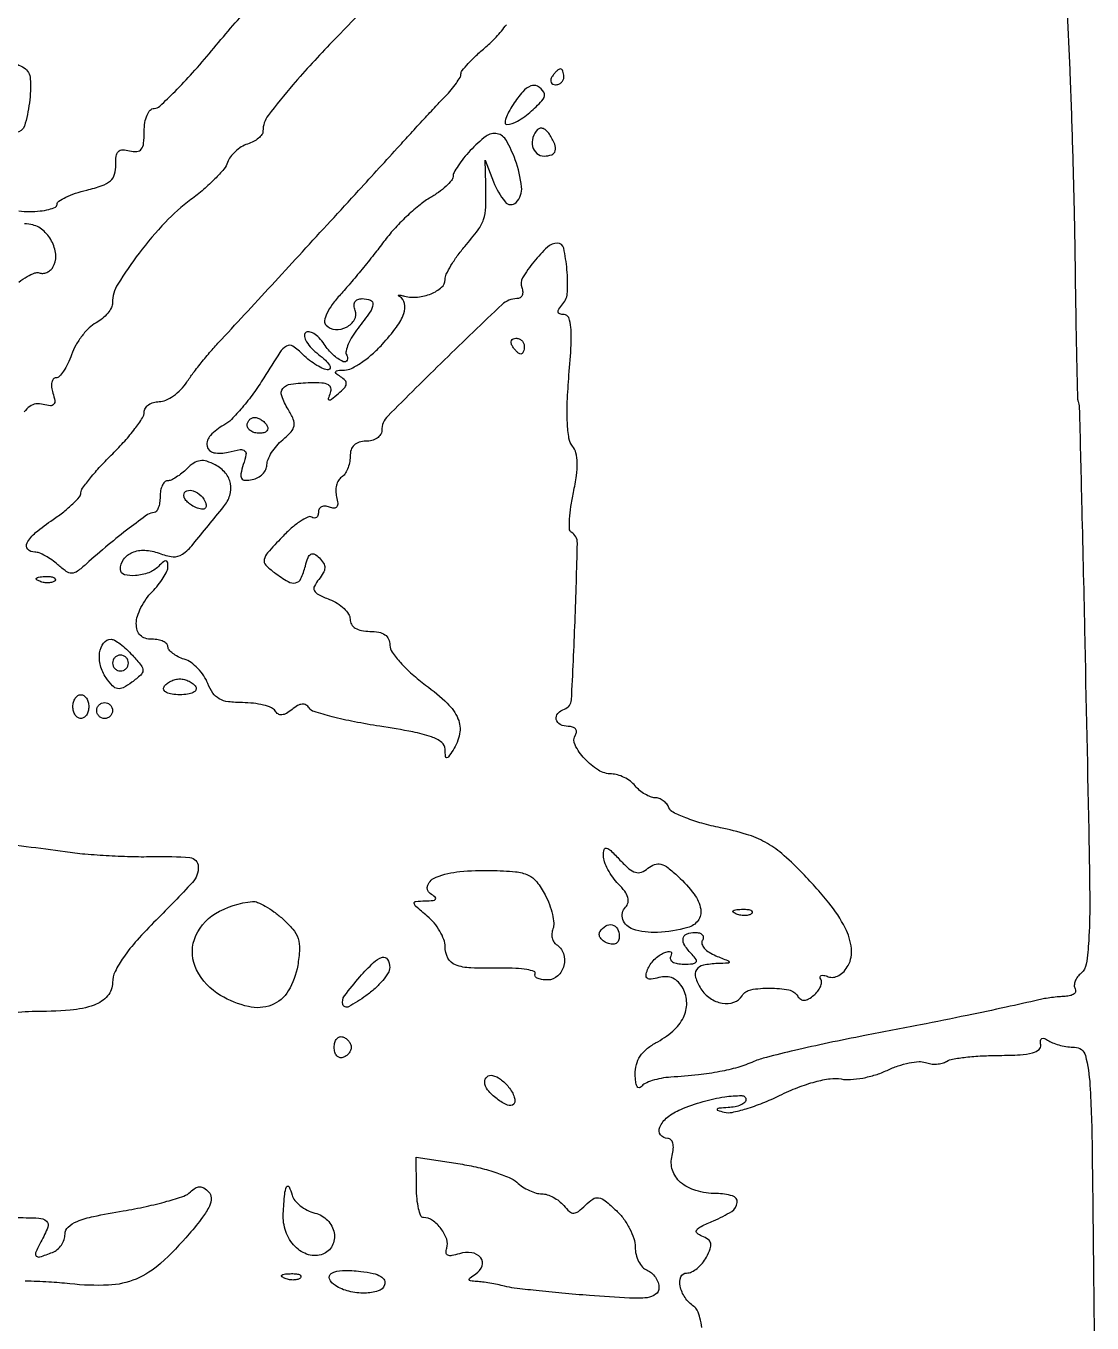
# Model space of a CAD drawing. Extents: x 0 to 4160, y 0 to 3120.
# Drawn here: x 3676.1 to 3810.7, y 2130.7 to 2294.4 of the extents above; entities that cross this region are included whole.
import ezdxf

# ---------------------------------------------------------------- set-up
doc = ezdxf.new("R2010")
doc.units = 0

msp = doc.modelspace()

# ---------------------------------------------------------------- linework, layer by layer
for points in [[(4159.499279, 606.274193, 0.000001), (4159.667734, 974.478125, 0.000057), (4159.806661, 1380.08378, 0.000034), (4159.883999, 1862.25), (4160, 3120), (3296.563358, 3120), (2433.126717, 3120)], [(757.647081, 3119.740147, 0.000002), (520.492565, 3119.487217, 0.4139)], [(1964.75, 0.149832, 0.000016), (2717.930904, 0.232101, 0.000028), (3351.473438, 0.357111)], [(3722.70703, 2300.527099, 0.004081), (3714.738294, 2292.414939, 0.014137), (3709.776067, 2286.980883, 0.016418), (3706.653419, 2283.111, 0.162947), (3706, 2281.159227, -0.156515), (3705.859673, 2280.721923, -0.062412), (3705.427526, 2280.254012, -0.053612), (3704.796791, 2279.828651, -0.044749), (3704.051152, 2279.516235, 0.061915), (3703.2635, 2279.154044, 0.04741), (3702.507947, 2278.580355, 0.048481), (3701.894599, 2277.894624, 0.077712), (3701.534367, 2277.198848, -0.093944), (3701.062431, 2276.355069, -0.020504), (3699.936521, 2275.117786, -0.020671), (3698.493666, 2273.773216, -0.018525), (3696.892418, 2272.5, 0.044827), (3693.670401, 2269.649365, 0.026747), (3690.357235, 2265.742896, 0.023561), (3687.672185, 2261.841728, 0.139825), (3687, 2259.485052, -0.11853), (3686.850331, 2258.862565, -0.054168), (3686.389285, 2258.159086, -0.049353), (3685.716258, 2257.488217, -0.04848), (3684.920971, 2256.957705, 0.070017), (3684.050589, 2256.321492, 0.036279), (3683.153386, 2255.313397, 0.035203), (3682.366038, 2254.123002, 0.044668), (3681.823146, 2252.922521, -0.027691), (3681.362091, 2251.803416, -0.037833), (3680.818812, 2250.858491, -0.041913), (3680.274974, 2250.18762, -0.204225), (3679.834787, 2250, 0.228987), (3679.515397, 2249.845633, 0.121646), (3679.328772, 2249.436845, 0.078881), (3679.310969, 2248.817412, 0.044687), (3679.473696, 2248.082876, -0.0345), (3679.706538, 2247.124589, -0.224482), (3679.576662, 2246.659396, -0.242969), (3679.145337, 2246.487021, -0.039839), (3678.231993, 2246.649583, 0.097495), (3677.331926, 2246.70492, 0.118262), (3676.545201, 2246.401225, 0.092961), (3675.848661, 2245.699342, 0.04219)], [(3675.158889, 2271.072542, 0.027026), (3676.5, 2271, 0.0243), (3677.841284, 2271.065225, 0.038691), (3678.971875, 2271.264569, 0.0456), (3679.777521, 2271.552282, 0.292068), (3680, 2271.900661, -0.253097), (3680.217914, 2272.30358, -0.032666), (3681.101562, 2272.802419, -0.031705), (3682.31331, 2273.293766, -0.021299), (3683.75, 2273.705719, 0.024049), (3685.674844, 2274.269111, 0.095572), (3686.736354, 2274.881685, 0.143115), (3687.264811, 2275.701562, 0.081863), (3687.412638, 2276.879159, -0.039526), (3687.456992, 2277.972987, -0.16522), (3687.737841, 2278.55884, -0.202831), (3688.275519, 2278.783676, -0.062985), (3689.162638, 2278.66772, 0.076331), (3690.082235, 2278.572283, 0.221946), (3690.633284, 2278.863217, 0.137739), (3690.925004, 2279.605495, 0.025182), (3691, 2281.09362, -0.039102), (3691.089136, 2282.231664, -0.061954), (3691.359145, 2283.170372, -0.083563), (3691.762297, 2283.79856, -0.207502), (3692.25, 2284.018871, 0.185643), (3692.983725, 2284.313806, 0.009164), (3694.892899, 2286.156343, 0.013789), (3697.105278, 2288.496892, 0.009434), (3699.491785, 2291.268871, -0.005125), (3701.916012, 2294.134232, -0.006253), (3704.244873, 2296.763142, -0.005308)], [(3807.575383, 2296, -0.003299), (3807.894701, 2288.875372, -0.001846), (3808.19389, 2280.20625, -0.001842), (3808.431648, 2271.442053, -0.002998), (3808.561472, 2264, 0.001091), (3808.648184, 2257.638776, 0.001739), (3808.753123, 2252.2, 0.000339), (3808.865506, 2247.408391, 0.088583), (3808.948645, 2247, -0.088327), (3809.089515, 2246.309823, -0.000157), (3809.384654, 2234.426081, -0.000833), (3809.754753, 2218.233169, -0.000197), (3810.316527, 2191.218196, -0.003963), (3810.411578, 2183.597053, -0.016266), (3810.282308, 2178.978678, -0.021715), (3809.972016, 2176.003994, -0.184738), (3809.325152, 2174.854889, 0.058167), (3808.867623, 2174.375307, 0.069945), (3808.565793, 2173.830612, 0.082661), (3808.458878, 2173.306946, 0.148585), (3808.570027, 2172.886693, -0.199608), (3808.625059, 2172.544678, -0.172686), (3808.425658, 2172.237991, -0.103297), (3807.963188, 2172.016623, -0.049616), (3807.309017, 2171.923489, 0.01301), (3806.5071, 2171.868643, 0.008641), (3805.590774, 2171.765965, 0.008701), (3804.704039, 2171.635329, 0.016754), (3804, 2171.49468, -0.004338), (3799.856202, 2170.559309, -0.002591), (3794.912392, 2169.515134, -0.002181), (3789.033861, 2168.332021, -0.001285), (3782, 2166.967042, 0.004544), (3777.413546, 2166.045944, 0.005558), (3773.14375, 2165.098316, 0.004687), (3769.574976, 2164.229184, 0.039041), (3768, 2163.696212, -0.029886), (3765.952027, 2162.961171, -0.02477), (3763.698921, 2162.420992, -0.020072), (3760.986584, 2162.023157, -0.009782), (3757.5, 2161.722798, 0.029221), (3756.297708, 2161.571972, 0.032602), (3755.165436, 2161.284781, 0.034538), (3754.247065, 2160.915164, 0.123376), (3753.765313, 2160.511695, -0.261548), (3753.489625, 2160.384902, -0.267202), (3753.241942, 2160.55536, -0.083486), (3753.070353, 2161.153799, -0.026685), (3753.015313, 2162.08102, -0.065105), (3753.168754, 2163.311169, -0.080195), (3753.633521, 2164.368432, -0.075677), (3754.433024, 2165.270343, -0.050807), (3755.577429, 2166.041439, 0.0559), (3757.752177, 2167.539122, 0.097336), (3759.093753, 2169.260711, 0.120759), (3759.517192, 2171.089312, 0.120223), (3759.048272, 2172.909803, 0.066232), (3758.474059, 2173.707919, 0.097837), (3757.773887, 2174.207571, 0.099645), (3756.946244, 2174.397971, 0.070934), (3755.998226, 2174.289285, -0.029294), (3755.019046, 2174.093642, -0.19051), (3754.539962, 2174.209803, -0.27973), (3754.378035, 2174.581453, -0.058012), (3754.562457, 2175.302163, -0.060428), (3754.897387, 2175.934478, -0.041888), (3755.413854, 2176.55827, -0.042158), (3756.021264, 2177.081682, -0.065237), (3756.629257, 2177.411227, -0.040444), (3757.168122, 2177.569431, -0.166477), (3757.500741, 2177.527566, -0.319776), (3757.610913, 2177.324287, -0.108229), (3757.492921, 2176.988546, 0.231059), (3757.45566, 2176.615017, 0.170572), (3757.72502, 2176.290385, 0.092691), (3758.317672, 2176.070392, 0.042672), (3759.140983, 2176, 0.019483), (3760.266248, 2176.043863, 0.194863), (3760.679371, 2176.25, 0.34369), (3760.700588, 2176.597472, 0.046107), (3760.2, 2177.2, -0.049135), (3759.270575, 2178.332543, -0.181077), (3759.062341, 2179.218906, -0.270548), (3759.504787, 2179.79376, -0.096897), (3760.559017, 2180, -0.066798), (3761.110176, 2179.926037, -0.139897), (3761.47699, 2179.703765, -0.19097), (3761.604953, 2179.374458, -0.137559), (3761.494772, 2178.991541, 0.218093), (3761.437812, 2178.534961, 0.103478), (3761.734403, 2178.006672, 0.072727), (3762.345094, 2177.484089, 0.045328), (3763.185755, 2177.054928, -0.00288), (3764.697293, 2176.438578, -0.241818), (3764.853974, 2176.253811, -0.467495), (3764.751111, 2176.117319, -0.004989), (3763.416667, 2176.063386, 0.043482), (3761.613015, 2175.850794, 0.196958), (3760.752573, 2175.270718, 0.231357), (3760.625251, 2174.326054, 0.059446), (3761.299402, 2172.892189, 0.104613), (3762.457717, 2171.689763, 0.106832), (3763.995278, 2171.070719, 0.124252), (3765.473522, 2171.185268, 0.174914), (3766.5, 2172, -0.212581), (3767.624486, 2172.766493, -0.046603), (3770.012374, 2172.972917, -0.046638), (3772.400377, 2172.733041, -0.208938), (3773.530011, 2171.951442, 0.108945), (3773.906705, 2171.563437, 0.160975), (3774.360993, 2171.440667, 0.116388), (3774.911552, 2171.603166, 0.043524), (3775.578017, 2172.064749, 0.053359), (3776.07337, 2172.57411, 0.066541), (3776.407843, 2173.142417, 0.080149), (3776.538966, 2173.680303, 0.159515), (3776.437052, 2174.101852, -0.146228), (3776.361352, 2174.382822, -0.315935), (3776.488375, 2174.553697, -0.13523), (3776.838092, 2174.571442, -0.037086), (3777.37137, 2174.410986, 0.123989), (3778.036429, 2174.331004, 0.096151), (3778.731385, 2174.560335, 0.081897), (3779.381024, 2175.079133, 0.060596), (3779.910514, 2175.832794, 0.154839), (3780.311791, 2177.987069, 0.086284), (3779.527751, 2180.565244, 0.055263), (3777.470915, 2183.719936, 0.020386), (3773.928383, 2187.686779, 0.023722), (3771.512229, 2189.954144, 0.052111), (3769.425982, 2191.387789, 0.051287), (3767.067383, 2192.372403, 0.022328), (3763.772703, 2193.20782, -0.01745), (3761.435991, 2193.776135, -0.024019), (3759.386007, 2194.458902, -0.02208), (3757.791474, 2195.158936, -0.188835), (3757.275539, 2195.72434, 0.079201), (3756.993418, 2196.211996, 0.065365), (3756.556589, 2196.625275, 0.066659), (3756.037763, 2196.904708, 0.090475), (3755.515456, 2197, -0.091984), (3754.939227, 2197.106912, -0.042726), (3754.252432, 2197.440625, -0.040397), (3753.570227, 2197.926066, -0.044747), (3753, 2198.5, 0.058838), (3752.396644, 2199.074072, 0.04377), (3751.614793, 2199.559375, 0.044593), (3750.783152, 2199.89048, 0.07257), (3750.032543, 2200, -0.141256), (3748.357955, 2200.482723, -0.065721), (3746.602441, 2201.939197, -0.07019), (3745.405673, 2203.663133, -0.260742), (3745.461056, 2204.936987, 0.127908), (3745.585651, 2205.340998, 0.189306), (3745.467085, 2205.68774, 0.146681), (3745.107048, 2205.921495, 0.071261), (3744.559017, 2206, -0.117487), (3743.540723, 2206.242621, -0.226567), (3743.039933, 2206.891382, -0.242937), (3743.245657, 2207.649831, -0.127569), (3744.086964, 2208.195655, 0.308374), (3744.955606, 2209.336396, 0.003624), (3745.405008, 2219.247625, 0.00387), (3745.704647, 2229.12579, 0.26597), (3744.937834, 2230.538421, -0.252887), (3744.710551, 2230.933696, -0.020128), (3744.727789, 2232.182238, -0.023419), (3744.886429, 2233.749356, -0.015605), (3745.207692, 2235.525689, 0.017529), (3745.586334, 2237.666262, 0.040054), (3745.684509, 2239.301696, 0.055131), (3745.523525, 2240.530578, 0.113563), (3745.089717, 2241.391897, -0.135169), (3744.645369, 2242.376281, -0.026491), (3744.445045, 2244.326901, -0.022634), (3744.434206, 2246.965126, -0.010795), (3744.646992, 2250.352154, 0.007269), (3744.913986, 2254.171457, 0.034138), (3744.885406, 2256.370889, 0.071183), (3744.606304, 2257.599555, 0.310789), (3744.024291, 2258, -0.063243), (3743.470861, 2258.070283, -0.312922), (3743.276684, 2258.295455, -0.177149), (3743.373339, 2258.68109, -0.024126), (3743.881187, 2259.35684, 0.163377), (3744.453115, 2260.836526, 0.033812), (3744.388987, 2263.666131, 0.03105), (3743.974214, 2266.367741, 0.352718), (3743.189451, 2267, 0.189494), (3741.924998, 2266.502939, 0.036076), (3740.208302, 2264.658645, 0.035106), (3738.783089, 2262.607611, 0.229797), (3738.679223, 2261.393547, -0.073295), (3738.7984, 2260.860797, -0.121643), (3738.721675, 2260.409354, -0.152527), (3738.463921, 2260.11139, -0.139624), (3738.072807, 2260, 0.19142), (3736.194234, 2259.253453, 0.004124), (3728.920208, 2252.273424, 0.004035), (3721.749836, 2245.16453, 0.197934), (3721, 2243.344586, -0.147027), (3720.84589, 2242.831828, -0.099069), (3720.4125, 2242.394972, -0.082827), (3719.764582, 2242.100478, -0.065426), (3719, 2242, 0.072026), (3718.136347, 2241.87494, 0.121293), (3717.507601, 2241.507377, 0.12387), (3717.129729, 2240.896395, 0.077002), (3717, 2240.059017, -0.05073), (3716.919406, 2239.266722, -0.047919), (3716.680659, 2238.490834, -0.051509), (3716.329574, 2237.843888, -0.104652), (3715.912882, 2237.446158, 0.123793), (3715.532368, 2237.05444, 0.070758), (3715.284323, 2236.439276, 0.063619), (3715.19956, 2235.705011, 0.060986), (3715.299697, 2234.961959, -0.039652), (3715.441859, 2234.164964, -0.181123), (3715.322455, 2233.718104, -0.258493), (3714.978014, 2233.553663, -0.076628), (3714.386815, 2233.681807, 0.075583), (3713.856756, 2233.797852, 0.123965), (3713.407377, 2233.715138, 0.152249), (3713.110499, 2233.44899, 0.135252), (3713, 2233.047972, -0.077138), (3712.936862, 2232.641153, -0.154679), (3712.751201, 2232.378246, -0.186042), (3712.475293, 2232.298571, -0.117239), (3712.153025, 2232.405425, 0.257445), (3711.653101, 2232.430256, 0.034137), (3710.702085, 2231.882494, 0.032604), (3709.576792, 2231.016337, 0.021765), (3708.403025, 2229.890161, 0.009043), (3706.583767, 2227.915577, 0.129258), (3706.154698, 2227.069439, 0.250752), (3706.354354, 2226.372911, 0.041717), (3707.44113, 2225.425719, 0.02509), (3709.169958, 2224.284816, 0.186292), (3710.124702, 2224.126043, 0.240169), (3710.795018, 2224.66256, 0.042182), (3711.350615, 2226.232753, -0.026802), (3711.696014, 2227.313364, -0.170795), (3712.061868, 2227.746587, -0.270663), (3712.510598, 2227.747719, -0.064906), (3713.124865, 2227.275135, -0.060958), (3713.641649, 2226.614236, -0.143426), (3713.799289, 2226.014315, -0.125387), (3713.615985, 2225.370618, -0.041481), (3713.048928, 2224.558955, 0.055553), (3712.49121, 2223.710906, 0.244873), (3712.496745, 2223.131555, 0.158766), (3713.011223, 2222.636615, 0.021959), (3714.39131, 2222.041324, -0.047563), (3715.389244, 2221.548917, -0.053551), (3716.233697, 2220.892954, -0.06097), (3716.81141, 2220.180852, -0.140868), (3717, 2219.524751, 0.136043), (3717.17607, 2218.889616, 0.121157), (3717.659903, 2218.402475, 0.090251), (3718.447795, 2218.099007, 0.046944), (3719.5, 2218, -0.046451), (3720.61648, 2217.896052, -0.104832), (3721.396844, 2217.5711, -0.134479), (3721.860698, 2217.020359, -0.102945), (3722.039, 2216.25, 0.148781), (3722.328407, 2215.369845, 0.029159), (3723.376963, 2214.050066, 0.028612), (3724.828267, 2212.603062, 0.023119), (3726.539, 2211.218308, -0.032121), (3729.280105, 2208.916682, -0.102739), (3730.627623, 2206.961112, -0.148037), (3730.827118, 2205.061781, -0.096408), (3730, 2203, -0.009242), (3729.423962, 2202.143787, -0.279212), (3729.196369, 2202.043365, -0.360272), (3729.046735, 2202.203926, -0.012297), (3729.015313, 2203.127751, 0.233591), (3728.578517, 2203.991144, 0.07675), (3727.286378, 2204.680826, 0.037953), (3724.924442, 2205.312225, 0.008184), (3720.75, 2206.024407, -0.010313), (3717.540324, 2206.586071, -0.014806), (3714.725513, 2207.22579, -0.010546), (3712.443397, 2207.867652, -0.176869), (3711.826215, 2208.332354, 0.119836), (3711.433925, 2208.702947, 0.153315), (3710.95085, 2208.808017, 0.108325), (3710.364152, 2208.62273, 0.04278), (3709.665243, 2208.13714, -0.041672), (3708.96419, 2207.647756, -0.11029), (3708.384433, 2207.464316, -0.158582), (3707.91185, 2207.573869, -0.119282), (3707.530011, 2207.951442, 0.156378), (3707.055756, 2208.356593, 0.036807), (3706.05427, 2208.691986, 0.034411), (3704.790529, 2208.922968, 0.028004), (3703.416232, 2209, -0.031534), (3701.627216, 2209.11294, -0.094617), (3700.467962, 2209.490382, -0.11581), (3699.663709, 2210.21598, -0.060788), (3699.032533, 2211.414431, 0.057208), (3698.529394, 2212.386533, 0.044592), (3697.779893, 2213.311429, 0.04585), (3696.912203, 2214.055741, 0.077667), (3696.057284, 2214.481819, -0.038605), (3695.26992, 2214.80042, -0.048776), (3694.604327, 2215.216924, -0.056986), (3694.144408, 2215.663316, -0.173323), (3694, 2216.067388, 0.202082), (3693.849826, 2216.423781, 0.08442), (3693.4125, 2216.726045, 0.064527), (3692.765579, 2216.931459, 0.044675), (3692, 2217, -0.072254), (3691.126841, 2217.126841, -0.124864), (3690.5, 2217.5, -0.124864), (3690.126841, 2218.126841, -0.072254), (3690, 2219, -0.077955), (3690.142753, 2219.910044, -0.038133), (3690.5875, 2221, -0.036641), (3691.234602, 2222.087166, -0.043841), (3692, 2223, 0.027265), (3692.765463, 2223.853828, 0.02945), (3693.4125, 2224.765, 0.030765), (3693.868397, 2225.605318, 0.109327), (3694, 2226.2, 0.051663), (3693.943785, 2226.742599, 0.354955), (3693.75, 2226.9, 0.180052), (3693.421376, 2226.777696, 0.018208), (3692.8, 2226.2, -0.10742), (3691.565721, 2225.406462, -0.068662), (3689.895197, 2225.032461, -0.086104), (3688.494103, 2225.156986, -0.339836), (3688, 2225.8, -0.153071), (3688.403353, 2227.086667, -0.141742), (3689.479774, 2227.960017, -0.113636), (3691.070026, 2228.239077, -0.07784), (3692.870309, 2227.859209, 0.062218), (3694.637411, 2227.428556, 0.186353), (3695.820037, 2227.735207, 0.064265), (3697.168071, 2228.992397, 0.003168), (3701.024839, 2233.707794, 0.091643), (3701.817459, 2235.17098, 0.127892), (3701.905237, 2236.650042, 0.128667), (3701.261981, 2237.978108, 0.093375), (3699.976391, 2239.012635, 0.045468), (3698.904196, 2239.466612, 0.11021), (3698.052626, 2239.543559, 0.113957), (3697.26695, 2239.251092, 0.05057), (3696.404962, 2238.547819, -0.027262), (3695.744185, 2237.95542, -0.029448), (3695.039047, 2237.454672, -0.030762), (3694.388753, 2237.101846, -0.109335), (3693.928571, 2237, 0.20277), (3693.573705, 2236.849917, 0.084172), (3693.272768, 2236.4125, 0.064311), (3693.068233, 2235.765589, 0.044475), (3693, 2235, -0.035681), (3692.945262, 2234.23392, -0.054029), (3692.779687, 2233.587141, -0.070599), (3692.537526, 2233.143375, -0.236431), (3692.25, 2232.998779, 0.155543), (3691.434879, 2232.737456, 0.007486), (3689.105761, 2231.025576, 0.011992), (3686.446255, 2228.906509, 0.009462), (3683.668641, 2226.491468, -0.025977), (3682.554024, 2225.585188, -0.153791), (3681.850531, 2225.347727, -0.161098), (3681.155616, 2225.562008, -0.02926), (3680.0899, 2226.418641, 0.029956), (3679.334844, 2227.023837, 0.029819), (3678.511755, 2227.535476, 0.03123), (3677.740633, 2227.892959, 0.093183), (3677.171259, 2228, -0.207858), (3676.293658, 2228.381307, -0.32699), (3676.200301, 2229.162285, -0.091829), (3677.287356, 2230.462794, -0.023391), (3679.493167, 2232.121098, 0.017872), (3680.832692, 2233.105193, 0.024017), (3681.967166, 2234.094948, 0.022412), (3682.807886, 2234.978469, 0.174774), (3683.009994, 2235.5, -0.153474), (3683.206972, 2236.078417, -0.012522), (3684.196761, 2237.359441, -0.015898), (3685.489382, 2238.849157, -0.011547), (3687.016827, 2240.425755, 0.015599), (3688.542167, 2242.025919, 0.020308), (3689.829943, 2243.587317, 0.018379), (3690.783866, 2244.945534, 0.144885), (3691, 2245.675755, -0.141006), (3691.145301, 2246.180741, -0.099843), (3691.553716, 2246.611003, -0.084901), (3692.164509, 2246.90081, -0.068513), (3692.88499, 2247, 0.104469), (3693.723926, 2247.177219, 0.049394), (3694.691085, 2247.724668, 0.045956), (3695.628391, 2248.523212, 0.048358), (3696.386391, 2249.466955, -0.01732), (3697.199543, 2250.618886, -0.007925), (3698.335382, 2252.066898, -0.007838), (3699.580786, 2253.555467, -0.010716), (3700.751401, 2254.85359, 0.002543), (3704.083629, 2258.429498, 0.00035), (3710.979936, 2265.916515, 0.000433), (3718.075866, 2273.644494, 0.001061), (3723.277519, 2279.343564, -0.001414), (3724.868426, 2281.084134, -0.001275), (3726.524808, 2282.876878, -0.001277), (3728.017626, 2284.476133, -0.004054), (3729.027519, 2285.535169, 0.017637), (3729.782754, 2286.371501, 0.02199), (3730.420584, 2287.201453, 0.020937), (3730.886429, 2287.929191, 0.132654), (3731, 2288.349729, -0.171759), (3731.154255, 2288.785527, -0.015495), (3731.921192, 2289.675306, -0.018708), (3732.934768, 2290.700324, -0.013524), (3734.135974, 2291.767869, 0.032382), (3735.435337, 2293.013397, 0.022249), (3736.746448, 2294.578509, 0.022494)], [(3675.159279, 2262.099027, -0.033512), (3676.232306, 2262.796992, -0.035524), (3677.171151, 2263.237473, -0.174081), (3677.747855, 2263.250715, 0.10029), (3678.205658, 2263.194659, 0.077685), (3678.695495, 2263.310971, 0.075057), (3679.141776, 2263.577288, 0.082528), (3679.472907, 2263.956162, 0.153154), (3679.83833, 2265.389495, 0.097777), (3679.410688, 2267.069518, 0.093567), (3678.349352, 2268.522795, 0.125059), (3676.92533, 2269.309276, 0.073465), (3675.894677, 2269.42218, 0.180508)], [(3671.206264, 2191.402031, -0.01035), (3681, 2190.199885, 0.013935), (3683.521335, 2189.908731, 0.008004), (3686.573438, 2189.691388, 0.007992), (3689.649641, 2189.571046, 0.013198), (3692.25, 2189.57957, -0.029733), (3696.760194, 2189.445229, -0.379394), (3697.831184, 2188.310102, -0.196032), (3697.086887, 2186.308801, -0.011546), (3692.5, 2181.543305, 0.014824), (3690.090061, 2179.006449, 0.030116), (3688.382523, 2176.850659, 0.038352), (3687.321179, 2175.051659, 0.114583), (3687, 2173.668542, -0.181025), (3686.370456, 2171.986689, -0.127651), (3684.688661, 2170.834808, -0.067587), (3681.663555, 2170.184871, -0.019168), (3676.842881, 2170, 0.029222), (3675.101733, 2169.898155, 0.018562)], [(3761.421018, 2130.126613, 0.035787), (3761.184823, 2131.328996, 0.038587), (3760.840892, 2132.293149, 0.141501), (3760.427058, 2132.783556, -0.096379), (3759.302787, 2133.897778, -0.095398), (3758.673255, 2135.356154, -0.15185), (3758.770659, 2136.511427, -0.30531), (3759.496201, 2137, 0.114623), (3760.123573, 2137.145737, 0.054946), (3760.825315, 2137.591858, 0.05033), (3761.489133, 2138.244144, 0.05059), (3762.00794, 2139.014837, 0.032847), (3762.488127, 2140.073782, 0.143883), (3762.538558, 2140.751729, 0.187271), (3762.213231, 2141.246331, 0.063166), (3761.439504, 2141.661588, -0.089095), (3760.813492, 2142.04036, -0.391848), (3760.773349, 2142.432439, -0.119778), (3761.337532, 2142.895699, -0.01276), (3762.89638, 2143.598478, 0.039655), (3765.191446, 2144.785434, 0.231929), (3765.890962, 2145.905073, 0.36742), (3765.31476, 2146.744453, 0.063443), (3763.25, 2147.031803, -0.066534), (3760.680794, 2147.405492, -0.108403), (3758.748183, 2148.444455, -0.137872), (3757.717494, 2149.992013, -0.143296), (3757.664542, 2151.825209, 0.04187), (3757.815955, 2152.696369, 0.083996), (3757.76087, 2153.390421, 0.131919), (3757.514385, 2153.831985, 0.202541), (3757.116631, 2154, -0.235664), (3756.205006, 2154.454941, -0.272794), (3756.09755, 2155.406886, -0.120553), (3757.078884, 2156.670872, -0.069255), (3758.75, 2157.655374, -0.028014), (3761.574057, 2158.648264, -0.034244), (3764.309264, 2159.241583, -0.0357), (3766.459517, 2159.400512, -0.414919), (3767, 2158.861328, -0.225824), (3766.838823, 2158.522663, -0.068261), (3766.339063, 2158.21894, -0.053366), (3765.611615, 2157.991402, -0.036268), (3764.75, 2157.883999, 0.00571), (3763.60728, 2157.811992, 0.197416), (3763.370948, 2157.693671, 0.541683), (3763.411457, 2157.55068, 0.011566), (3764.25033, 2157.310611, 0.116086), (3765.243725, 2157.286307, 0.021483), (3767.02859, 2157.741368, 0.022014), (3769.112127, 2158.470471, 0.018506), (3771.25033, 2159.419303, -0.020773), (3773.560123, 2160.431774, -0.027329), (3775.746155, 2161.148761, -0.030503), (3777.638566, 2161.534933, -0.083224), (3779, 2161.499863, 0.064449), (3780.19418, 2161.424409, 0.029783), (3781.740873, 2161.619022, 0.028893), (3783.365415, 2162.020857, 0.035565), (3784.819992, 2162.587303, -0.029126), (3786.202612, 2163.146316, -0.031089), (3787.611309, 2163.526838, -0.032721), (3788.852957, 2163.697068, -0.109747), (3789.660234, 2163.576886, 0.059002), (3790.327622, 2163.407511, 0.046239), (3791.074589, 2163.378916, 0.047563), (3791.785045, 2163.485714, 0.079338), (3792.340242, 2163.722154, -0.099077), (3793.091951, 2164.008054, -0.013327), (3794.774946, 2164.243984, -0.014955), (3796.809124, 2164.412631, -0.012085), (3799, 2164.475398, 0.012142), (3801.626856, 2164.550955, 0.049942), (3803.198173, 2164.793002, 0.111935), (3804.013091, 2165.212693, 0.275911), (3804.225223, 2165.82433, -0.063243), (3804.184291, 2166.346271, -0.27114), (3804.347981, 2166.597426, -0.218133), (3804.684818, 2166.608921, -0.044677), (3805.225223, 2166.32433, 0.054761), (3805.856472, 2166.007952, 0.027155), (3806.713034, 2165.742147, 0.026575), (3807.640848, 2165.560378, 0.035095), (3808.5, 2165.5, -0.342183), (3809.85642, 2164.448607, -0.04874), (3810.43592, 2160.730583, -0.011468), (3810.716627, 2152.544939, -0.000407), (3811.048821, 2121, 0.004395)], [(3674.5, 2144, -0.009687), (3677.698661, 2143.938026, -0.173104), (3678.638977, 2143.560756, -0.314824), (3678.823584, 2142.794545, -0.029465), (3677.964816, 2140.934259, 0.015414), (3677.283223, 2139.560521, 0.325979), (3677.36895, 2139.138679, 0.270906), (3677.827977, 2139.040381, 0.012064), (3679.418213, 2139.606989, 0.084865), (3680.0229, 2139.965958, 0.066173), (3680.53535, 2140.534465, 0.066133), (3680.881756, 2141.217497, 0.084522), (3681, 2141.911987, -0.209317), (3681.392269, 2142.807957, -0.091613), (3682.511919, 2143.514187, -0.044012), (3684.603952, 2144.143141, -0.009401), (3688.338, 2144.842998, 0.011822), (3691.233019, 2145.400118, 0.015223), (3693.8618, 2146.055143, 0.013024), (3696.003174, 2146.719168, 0.115171), (3696.838, 2147.238, -0.054267), (3697.453065, 2147.732305, -0.140016), (3697.993878, 2147.893878, -0.142928), (3698.531186, 2147.74411, -0.05747), (3699.134225, 2147.265775, -0.199294), (3699.455609, 2146.488269, -0.107806), (3699.229737, 2145.460118, -0.055029), (3698.374154, 2144.035966, -0.014255), (3696.690143, 2141.951105, -0.031337), (3693.066203, 2138.218282, -0.085398), (3689.971288, 2136.246907, -0.089454), (3686.482488, 2135.472794, -0.036664), (3681.616694, 2135.635277, 0.011581), (3678.945808, 2135.858854, 0.00849), (3675.974904, 2135.987792, 0.008587)]]:
    msp.add_lwpolyline(points, format="xyb")
for points in [[(3675.822711, 2289.130732, -0.244288), (3676.615357, 2287.767099, -0.042864), (3676.497927, 2284.704914, -0.043409), (3675.873627, 2281.786913, -0.329521), (3674.809254, 2281, -0.299205), (3674.473435, 2281.220717, -0.079021), (3674.306359, 2281.874576, -0.051441), (3674.316587, 2282.864198, -0.025775), (3674.521864, 2284.099545, 0.012427), (3674.879831, 2285.947393, 0.17553), (3674.760335, 2286.600287, 0.31135), (3674.293688, 2286.819167, 0.035575), (3673.101319, 2286.532157, -0.03748), (3672.145423, 2286.305912, -0.123992), (3671.506009, 2286.363126, -0.195121), (3671.136534, 2286.688074, -0.116531), (3671, 2287.265946, -0.120104), (3671.389251, 2288.863042, -0.182928), (3672.440295, 2289.805185, -0.153899), (3674.008857, 2289.905016, -0.080983)], [(3742.5, 2288, 0.082592), (3742.343488, 2287.6179, 0.161196), (3742.3746, 2287.29375, 0.182303), (3742.586039, 2287.078288, 0.108972), (3742.940983, 2287, 0.093332), (3743.345238, 2287.076123, 0.09642), (3743.688914, 2287.29375, 0.099167), (3743.918938, 2287.618444, 0.105053), (3744, 2288, 0.042167), (3743.967655, 2288.382849, 0.061769), (3743.870461, 2288.70625, 0.081139), (3743.727648, 2288.92554, 0.210953), (3743.559017, 2289, 0.151918), (3743.34829, 2288.934461, 0.038439), (3743.066025, 2288.70625, 0.035638), (3742.768994, 2288.382774, 0.029505)], [(3737.591957, 2284.5, 0.021212), (3737.019762, 2283.540264, 0.043013), (3736.670236, 2282.734375, 0.072798), (3736.572063, 2282.188419, 0.423788), (3736.754441, 2282, 0.138284), (3738.132203, 2282.388472, 0.040898), (3739.918383, 2283.694634, 0.038558), (3741.391117, 2285.181658, 0.325039), (3741.457713, 2286.068422, 0.130366), (3740.682731, 2286.80199, 0.224699), (3739.813616, 2286.851257, 0.120863), (3738.805107, 2286.122116, 0.031062)], [(3732.174314, 2278.685549, 0.019209), (3731.341888, 2277.728321, 0.023151), (3730.638705, 2276.766047, 0.022676), (3730.129858, 2275.916067, 0.124154), (3730, 2275.401156, -0.179292), (3729.82136, 2274.918989, -0.029964), (3729.122904, 2274.198022, -0.029572), (3728.157496, 2273.413785, -0.022386), (3727.01414, 2272.667424, 0.038369), (3725.67285, 2271.729442, 0.018272), (3724.09341, 2270.334338, 0.017992), (3722.540764, 2268.748333, 0.024356), (3721.26414, 2267.201817, -0.00693), (3720.008114, 2265.56746, -0.004499), (3718.513268, 2263.711732, -0.004523), (3717.020836, 2261.925941, -0.008565), (3715.781028, 2260.518972, 0.026244), (3714.74184, 2259.252091, 0.049232), (3714.065856, 2258.114396, 0.068333), (3713.782361, 2257.202086, 0.242129), (3713.96381, 2256.63619, 0.184684), (3715.139095, 2256.111136, 0.132385), (3716.560906, 2256.411728, 0.146224), (3717.547129, 2257.352802, 0.224889), (3717.635139, 2258.508429, -0.07639), (3717.502702, 2259.118037, -0.151775), (3717.618967, 2259.593526, -0.164987), (3717.973755, 2259.894005, -0.094197), (3718.531385, 2260, -0.091153), (3719.578677, 2259.807473, -0.349764), (3719.893325, 2259.275663, -0.119676), (3719.501035, 2258.284555, -0.012853), (3718.013625, 2256.290192, 0.028366), (3717.292971, 2255.258652, 0.038275), (3716.770957, 2254.247499, 0.042505), (3716.490378, 2253.38671, 0.198474), (3716.572642, 2252.882463, -0.248972), (3716.616445, 2252.215201, -0.42188), (3716.137202, 2252.040331, -0.077284), (3714.856087, 2252.922133, -0.05551), (3713.731284, 2254.25, 0.041114), (3713.090351, 2255.052269, 0.067281), (3712.414934, 2255.59866, 0.097063), (3711.812976, 2255.819966, 0.236402), (3711.374253, 2255.681607, 0.25934), (3711.236649, 2255.226345, 0.082065), (3711.507901, 2254.542739, 0.058119), (3712.124111, 2253.744837, 0.0355), (3713.01494, 2252.953843, -0.023281), (3713.886388, 2252.217311, -0.063502), (3714.402826, 2251.598818, -0.190764), (3714.477486, 2251.21452, -0.35596), (3714.25, 2251.022236, -0.107425), (3713.63793, 2251.143916, -0.032923), (3712.795286, 2251.578433, -0.031258), (3711.890313, 2252.203441, -0.029631), (3711.053101, 2252.946899, 0.048031), (3709.784441, 2253.992713, 0.290005), (3708.97007, 2254.016253, 0.11522), (3708.117115, 2253.197314, 0.006178), (3706.099161, 2250.006733, -0.018327), (3704.797694, 2248.055569, -0.019131), (3703.374408, 2246.233582, -0.019202), (3702.028939, 2244.759492, -0.075439), (3701.04606, 2244.024651, 0.079769), (3699.362271, 2242.743038, 0.23551), (3698.946767, 2241.392208, 0.31815), (3699.778637, 2240.551698, 0.105494), (3701.610606, 2240.617116, -0.016729), (3703.138198, 2240.946624, -0.220887), (3703.682592, 2240.804249, -0.278574), (3703.850492, 2240.324778, -0.025204), (3703.514044, 2239.044248, 0.025723), (3703.208495, 2237.876396, 0.190015), (3703.304666, 2237.319792, 0.261924), (3703.726109, 2237.083049, 0.047468), (3704.653438, 2237.171775, 0.073663), (3705.3591, 2237.419262, 0.075082), (3705.957572, 2237.85953, 0.081542), (3706.360409, 2238.419133, 0.115815), (3706.5, 2239.013695, -0.100594), (3706.640035, 2239.702697, -0.040434), (3707.0875, 2240.558329, -0.037921), (3707.734724, 2241.430384, -0.039127), (3708.5, 2242.184871, 0.032158), (3709.551091, 2243.192683, 0.142708), (3709.926146, 2243.952318, 0.146976), (3709.828869, 2244.781766, 0.034811), (3709.180712, 2246.03225, -0.047827), (3708.361507, 2247.718599, -0.269494), (3708.524165, 2248.667025, -0.188932), (3709.526663, 2249.215999, -0.024519), (3712.005483, 2249.411021, -0.023633), (3713.417754, 2249.385921, -0.10491), (3714.212617, 2249.162439, -0.222572), (3714.536868, 2248.7356, -0.14554), (3714.488236, 2248.108556, 0.020466), (3714.243508, 2247.383513, 0.473966), (3714.351502, 2247.225863, 0.18897), (3714.645206, 2247.313045, 0.007659), (3715.524442, 2248.020285, 0.029457), (3716.280124, 2248.726569, 0.159488), (3716.5181, 2249.226903, 0.224405), (3716.37434, 2249.669828, 0.062623), (3715.797334, 2250.146416, -0.029481), (3715.234921, 2250.551536, -0.374504), (3715.193964, 2250.788791, -0.241004), (3715.451166, 2250.947219, -0.017655), (3716.306371, 2250.984687, 0.116073), (3717.19683, 2251.20221, 0.031923), (3718.446811, 2251.942217, 0.030446), (3719.79674, 2252.988231, 0.027644), (3721.056371, 2254.222861, 0.024862), (3722.864824, 2256.412099, 0.073083), (3723.790562, 2258.127739, 0.139024), (3723.882372, 2259.389566, 0.21765), (3723.25, 2260.252772, -0.090466), (3723.101124, 2260.375734, -0.605025), (3723.128883, 2260.443608, -0.074649), (3723.392032, 2260.429212, -0.012194), (3723.890877, 2260.31343, 0.088957), (3725.530925, 2260.190191, 0.071941), (3727.245877, 2260.620934, 0.082323), (3728.554281, 2261.430324, 0.21642), (3729, 2262.411849, -0.112181), (3729.152923, 2263.084863, -0.02292), (3729.734016, 2264.167284, -0.023075), (3730.542214, 2265.388399, -0.01987), (3731.498779, 2266.594461, 0.016662), (3733.166439, 2268.669606, 0.080696), (3733.865632, 2270.004178, 0.074291), (3734.134612, 2271.54127, 0.012878), (3734.132174, 2274.5), (3734.052422, 2277.5), (3735.109544, 2274.75, 0.079328), (3736.583256, 2272.207558, 0.444539), (3737.973819, 2272.137208, 0.228823), (3738.660388, 2274.110459, 0.058043), (3737.861731, 2277.50583, 0.040578), (3736.738371, 2279.967683, 0.217609), (3735.579175, 2280.818319, 0.217957), (3734.178614, 2280.498243, 0.040705)], [(3740.681695, 2281.348362, 0.124187), (3740.08441, 2280.348062, 0.133502), (3740.055176, 2279.212732, 0.155852), (3740.589638, 2278.33886, 0.180078), (3741.5, 2278, 0.08835), (3742.468952, 2278.17256, 0.250506), (3742.910933, 2278.669028, 0.163745), (3742.837075, 2279.505052, 0.038234), (3742.166382, 2280.765028, 0.062337), (3741.808663, 2281.198361, 0.095744), (3741.399021, 2281.458207, 0.126182), (3741.004827, 2281.507072, 0.165921)], [(3739, 2254, -0.042167), (3738.967655, 2253.617151, -0.061769), (3738.870461, 2253.29375, -0.081139), (3738.727648, 2253.07446, -0.210953), (3738.559017, 2253, -0.151918), (3738.34829, 2253.065539, -0.038439), (3738.066025, 2253.29375, -0.035638), (3737.768994, 2253.617226, -0.029505), (3737.5, 2254, -0.082592), (3737.343488, 2254.3821, -0.161196), (3737.3746, 2254.70625, -0.182303), (3737.586039, 2254.921712, -0.108972), (3737.940983, 2255, -0.093332), (3738.345238, 2254.923877, -0.09642), (3738.688914, 2254.70625, -0.099167), (3738.918938, 2254.381556, -0.105053)], [(3706.5, 2244, -0.139169), (3706.607943, 2243.620352, -0.191142), (3706.478525, 2243.29375, -0.138808), (3706.110654, 2243.073267, -0.066118), (3705.559017, 2243, -0.062283), (3704.962904, 2243.074545, -0.080552), (3704.457961, 2243.29375, -0.097988), (3704.120018, 2243.618621, -0.153634), (3704, 2244, -0.092995), (3704.071618, 2244.381732, -0.096318), (3704.276414, 2244.70625, -0.099231), (3704.581949, 2244.923444, -0.105429), (3704.940983, 2245, -0.089642), (3705.346558, 2244.926698, -0.053229), (3705.7871, 2244.70625, -0.051032), (3706.193797, 2244.382515, -0.06081)], [(3698.77106, 2234.18682, -0.108271), (3698.818151, 2233.74444, -0.257062), (3698.633872, 2233.482386, -0.161356), (3698.219753, 2233.426249, -0.045328), (3697.58356, 2233.606309, -0.049992), (3696.977839, 2233.911187, -0.054888), (3696.465171, 2234.322276, -0.062067), (3696.115141, 2234.772094, -0.13514), (3696, 2235.190322, -0.310331), (3696.373328, 2235.733894, -0.180578), (3697.198675, 2235.742032, -0.106345), (3698.180521, 2235.127369, -0.120025)], [(3679.729167, 2224.395833, -0.126455), (3679.402231, 2224.202593, -0.060344), (3678.916927, 2224.123424, -0.05415), (3678.359369, 2224.160852, -0.051402), (3677.8125, 2224.316886, -0.054073), (3677.395823, 2224.538436, -0.470617), (3677.37858, 2224.720685, -0.168741), (3677.670344, 2224.862007, -0.018894), (3678.416667, 2224.921053, -0.028489), (3679.112848, 2224.910055, -0.077125), (3679.592839, 2224.799335, -0.208169), (3679.77538, 2224.614691, -0.296942)], [(3689.514393, 2214.984096, -0.015695), (3690.616391, 2213.686792, -0.175106), (3690.830234, 2213.054429, -0.209134), (3690.569268, 2212.489779, -0.023547), (3689.444303, 2211.582932, -0.033029), (3688.343877, 2210.884811, -0.169129), (3687.640647, 2210.768281, -0.16683), (3687.011563, 2211.113167, -0.031931), (3686.185733, 2212.145217, -0.089013), (3685.47856, 2213.673215, -0.096427), (3685.374385, 2215.308005, -0.129698), (3685.871658, 2216.529624, -0.235795), (3686.813628, 2217, -0.134378), (3687.265289, 2216.876381, -0.02673), (3687.968491, 2216.407828, -0.026529), (3688.751647, 2215.755844, -0.021987)], [(3687, 2214, 0.099038), (3687.076342, 2213.618362, 0.097945), (3687.29375, 2213.29375, 0.097945), (3687.618362, 2213.076342, 0.099038), (3688, 2213, 0.099038), (3688.381638, 2213.076342, 0.097945), (3688.70625, 2213.29375, 0.097945), (3688.923658, 2213.618362, 0.099038), (3689, 2214, 0.099038), (3688.923658, 2214.381638, 0.097945), (3688.70625, 2214.70625, 0.097945), (3688.381638, 2214.923658, 0.099038), (3688, 2215, 0.099038), (3687.618362, 2214.923658, 0.097945), (3687.29375, 2214.70625, 0.097945), (3687.076342, 2214.381638, 0.099038)], [(3697.5, 2211, -0.259199), (3697.517887, 2210.614279, -0.162984), (3697.190983, 2210.286475, -0.081563), (3696.488004, 2210.068338, -0.034543), (3695.5, 2210, -0.034543), (3694.511996, 2210.068338, -0.081563), (3693.809017, 2210.286475, -0.162984), (3693.482113, 2210.614279, -0.259199), (3693.5, 2211, -0.085235), (3693.838188, 2211.382774, -0.053414), (3694.342439, 2211.70625, -0.051777), (3694.925537, 2211.925853, -0.064269), (3695.5, 2212, -0.064269), (3696.074463, 2211.925853, -0.051777), (3696.657561, 2211.70625, -0.053414), (3697.161812, 2211.382774, -0.085235)], [(3684, 2208.5, -0.064853), (3683.925306, 2207.926543, -0.082425), (3683.70625, 2207.440625, -0.098894), (3683.381354, 2207.115568, -0.148195), (3683, 2207, -0.148195), (3682.618646, 2207.115568, -0.098894), (3682.29375, 2207.440625, -0.082425), (3682.074694, 2207.926543, -0.064853), (3682, 2208.5, -0.064853), (3682.074694, 2209.073457, -0.082425), (3682.29375, 2209.559375, -0.098894), (3682.618646, 2209.884432, -0.148195), (3683, 2210, -0.148195), (3683.381354, 2209.884432, -0.098894), (3683.70625, 2209.559375, -0.082425), (3683.925306, 2209.073457, -0.064853)], [(3687, 2208, -0.099038), (3686.923658, 2207.618362, -0.097945), (3686.70625, 2207.29375, -0.097945), (3686.381638, 2207.076342, -0.099038), (3686, 2207, -0.099038), (3685.618362, 2207.076342, -0.097945), (3685.29375, 2207.29375, -0.097945), (3685.076342, 2207.618362, -0.099038), (3685, 2208, -0.099038), (3685.076342, 2208.381638, -0.097945), (3685.29375, 2208.70625, -0.097945), (3685.618362, 2208.923658, -0.099038), (3686, 2209, -0.099038), (3686.381638, 2208.923658, -0.097945), (3686.70625, 2208.70625, -0.097945), (3686.923658, 2208.381638, -0.099038)], [(3754.615617, 2188.095953, -0.087059), (3755.455102, 2188.575545, -0.15369), (3756.245339, 2188.607464, -0.098911), (3757.152043, 2188.156199, -0.023806), (3758.435129, 2187.060943, -0.042291), (3760.437698, 2184.83256, -0.11655), (3761.284539, 2182.91306, -0.209845), (3760.951093, 2181.490529, -0.167721), (3759.633825, 2180.599906, -0.052029), (3755.832755, 2179.993502, -0.093454), (3752.711956, 2180.408268, -0.229128), (3751.444773, 2181.634503, -0.29209), (3751.787132, 2183.187132, 0.139931), (3752.103053, 2183.755464, 0.131988), (3752.081035, 2184.418965, 0.087688), (3751.686023, 2185.195524, 0.034992), (3750.9, 2186.1, -0.039391), (3750.172914, 2186.951656, -0.035259), (3749.558125, 2187.93789, -0.037018), (3749.133857, 2188.906264, -0.084936), (3749, 2189.688561, -0.060237), (3749.093995, 2190.46594, -0.419339), (3749.390439, 2190.642031, -0.131414), (3749.922793, 2190.337608, -0.009996), (3751.086302, 2189.137741, 0.025385), (3752.222129, 2188.036338, 0.108478), (3753.044308, 2187.58382, 0.164621), (3753.789983, 2187.613129, 0.081964)], [(3741.62739, 2184.753655, -0.030368), (3742.169116, 2183.529192, -0.032618), (3742.543696, 2182.276693, -0.034551), (3742.718233, 2181.169208, -0.1139), (3742.616028, 2180.441768, 0.071092), (3742.485693, 2179.870903, 0.074239), (3742.523568, 2179.295136, 0.081631), (3742.718358, 2178.802871, 0.119952), (3743.043674, 2178.473008, -0.175253), (3743.934015, 2177.349752, -0.142186), (3743.997064, 2175.80443, -0.147137), (3743.227425, 2174.502473, -0.188366), (3741.940983, 2174, -0.036242), (3741.184604, 2174.054897, -0.077768), (3740.62732, 2174.227363, -0.149488), (3740.355691, 2174.481494, -0.275538), (3740.360325, 2174.774002, 0.484157), (3740.253216, 2175.069065, 0.038835), (3739.326547, 2175.298948, 0.02987), (3737.927454, 2175.447541, 0.015477), (3736.169342, 2175.474156, -0.012618), (3732.240394, 2175.511167, -0.082253), (3730.310607, 2175.899925, -0.18386), (3729.354538, 2176.749665, -0.12072), (3729, 2178.196696, 0.089228), (3728.839034, 2179.091509, 0.042979), (3728.339063, 2180.148367, 0.04079), (3727.610907, 2181.191718, 0.046202), (3726.75, 2182.056438, -0.005357), (3725.306653, 2183.286991, -0.183259), (3725.098335, 2183.676045, -0.425069), (3725.28654, 2183.911296, -0.016977), (3726.5, 2183.982043, 0.015316), (3727.48461, 2184.036168, 0.224403), (3727.777086, 2184.206373, 0.390723), (3727.740815, 2184.458821, 0.029623), (3727.130023, 2184.89848, -0.372545), (3726.80884, 2185.963548, -0.199162), (3727.880594, 2186.976647, -0.066328), (3730.852898, 2187.677702, -0.031184), (3734.805036, 2187.823283, -0.014929), (3737.904969, 2187.651419, -0.084591), (3739.500254, 2187.237236, -0.12226), (3740.58206, 2186.386993, -0.046063)], [(3708.446947, 2181.75, -0.035758), (3709.775783, 2180.401292, -0.097996), (3710.426935, 2179.240249, -0.091966), (3710.608748, 2177.874432, -0.029112), (3710.383546, 2175.821961, -0.09341), (3709.201124, 2172.620257, -0.166545), (3707.078008, 2170.829499, -0.152389), (3704.151633, 2170.629693, -0.074831), (3700.654393, 2172.041407, -0.141732), (3697.622419, 2175.256055, -0.203511), (3697.340412, 2179.110364, -0.178209), (3699.982497, 2182.369478, -0.112476), (3704.694236, 2183.893619, -0.124784), (3705.317276, 2183.793431, -0.027823), (3706.289217, 2183.307813, -0.027231), (3707.379822, 2182.60347, -0.023366)], [(3767.729167, 2182.395833, -0.126455), (3767.402231, 2182.202593, -0.060344), (3766.916927, 2182.123424, -0.05415), (3766.359369, 2182.160852, -0.051402), (3765.8125, 2182.316886, -0.054073), (3765.395823, 2182.538436, -0.470617), (3765.37858, 2182.720685, -0.168741), (3765.670344, 2182.862007, -0.018894), (3766.416667, 2182.921053, -0.028489), (3767.112848, 2182.910055, -0.077125), (3767.592839, 2182.799335, -0.208169), (3767.77538, 2182.614691, -0.296942)], [(3751, 2179.531385, -0.094172), (3750.893936, 2178.97324, -0.165347), (3750.593244, 2178.618633, -0.151817), (3750.117056, 2178.502894, -0.076022), (3749.505744, 2178.63617, -0.064087), (3748.975437, 2178.922037, -0.094924), (3748.612949, 2179.304103, -0.122111), (3748.472387, 2179.718783, -0.160704), (3748.564761, 2180.104785, -0.117169), (3749.282977, 2180.820919, -0.198008), (3750.109611, 2180.954077, -0.21), (3750.754977, 2180.468306, -0.128597)], [(3722, 2175.568094, -0.139284), (3721.803182, 2174.875263, -0.036403), (3721.11875, 2173.929305, -0.034093), (3720.148262, 2172.922997, -0.029153), (3719, 2172, -0.028004), (3716.79854, 2170.611247, -0.475168), (3716.102438, 2170.889588, -0.241784), (3716.292684, 2171.989835, -0.018508), (3718.25, 2174.396979, -0.020348), (3719.958001, 2176.192593, -0.117286), (3721.077155, 2176.857687, -0.35384), (3721.72954, 2176.599018, -0.128991)], [(3717.15, 2165.5, -0.102038), (3717.069583, 2165.110048, -0.070382), (3716.834219, 2164.723802, -0.066918), (3716.485911, 2164.399741, -0.073624), (3716.075, 2164.191667, -0.159683), (3715.666526, 2164.189601, -0.143818), (3715.315781, 2164.428177, -0.107546), (3715.079656, 2164.888977, -0.064908), (3715, 2165.5, -0.064908), (3715.079656, 2166.111023, -0.107546), (3715.315781, 2166.571823, -0.143818), (3715.666526, 2166.810399, -0.159683), (3716.075, 2166.808333, -0.073624), (3716.485911, 2166.600259, -0.066918), (3716.834219, 2166.276198, -0.070382), (3717.069583, 2165.889952, -0.102038)], [(3737.020056, 2160.475834, -0.041807), (3737.458804, 2159.846955, -0.058186), (3737.731788, 2159.217756, -0.073415), (3737.810926, 2158.681594, -0.198906), (3737.666667, 2158.333333, -0.310978), (3736.886757, 2158.189476, -0.057489), (3735.560975, 2158.975998, -0.055171), (3734.369858, 2160.109282, -0.17682), (3734, 2161.122445, -0.221633), (3734.303477, 2161.773453, -0.23132), (3734.9887, 2161.943844, -0.113625), (3735.990653, 2161.475565, -0.053699)], [(3738.054437, 2148.450735, 0.041868), (3738.782003, 2147.89548, 0.034218), (3739.641551, 2147.426153, 0.035437), (3740.497821, 2147.103339, 0.072547), (3741.206296, 2147, -0.077897), (3741.888444, 2146.893077, -0.044391), (3742.659036, 2146.567564, -0.043032), (3743.395038, 2146.09121, -0.054465), (3743.976863, 2145.527879, 0.037149), (3744.710171, 2144.767061, 0.189637), (3745.250695, 2144.566859, 0.165831), (3745.827221, 2144.776507, 0.026995), (3746.726015, 2145.583158, -0.051015), (3747.663576, 2146.346701, -0.192222), (3748.391868, 2146.495625, -0.126951), (3749.211205, 2146.119204, -0.017746), (3750.626707, 2144.880965, -0.046309), (3751.534924, 2143.853882, -0.03852), (3752.302845, 2142.613925, -0.0401), (3752.829858, 2141.358123, -0.079463), (3753, 2140.294301, 0.05895), (3753.111709, 2139.350105, 0.059385), (3753.440625, 2138.460536, 0.065283), (3753.926006, 2137.755859, 0.118257), (3754.5, 2137.361626, -0.086436), (3755.073446, 2137.018782, -0.066329), (3755.559442, 2136.472472, -0.065929), (3755.888002, 2135.81413, -0.082964), (3756.000227, 2135.143011, -0.235802), (3755.586256, 2134.313737, -0.134145), (3754.520267, 2133.890499, -0.04207), (3752.294018, 2133.830013, -0.004746), (3747.250227, 2134.165509, -0.003701), (3743.753303, 2134.457523, -0.004503), (3740.482879, 2134.784743, -0.00381), (3737.738485, 2135.105498, -0.031201), (3736.5, 2135.338997, 0.011374), (3735.624592, 2135.540263, 0.008378), (3734.646875, 2135.724732, 0.008475), (3733.716027, 2135.868057, 0.018673), (3733, 2135.938802, -0.017396), (3732.206965, 2136.015109, -0.340962), (3732.044502, 2136.178392, -0.27618), (3732.147084, 2136.41233, -0.013504), (3732.878115, 2136.903509, 0.166479), (3733.670725, 2137.891201, 0.264449), (3733.491391, 2138.931321, 0.188022), (3732.358456, 2139.566963, 0.112197), (3730.79753, 2139.435739, -0.028755), (3729.861142, 2139.196802, -0.153263), (3729.342897, 2139.254993, -0.284956), (3729.132109, 2139.56335, -0.091801), (3729.212044, 2140.136133, 0.167239), (3729.201057, 2141.273344, 0.077347), (3728.489216, 2142.590537, 0.076562), (3727.400005, 2143.642749, 0.155049), (3726.275643, 2144, -0.306635), (3725.937581, 2144.228839, -0.03799), (3725.656618, 2145.122151, -0.034352), (3725.457376, 2146.35597, -0.021399), (3725.386116, 2147.820088), (3725.363803, 2151.640176), (3730.907598, 2150.770823, -0.019089), (3733.147502, 2150.331393, -0.020504), (3735.293797, 2149.730689, -0.020554), (3737.084065, 2149.067025, -0.085069)], [(3712.55511, 2144.575524, -0.138099), (3714.152157, 2143.660339, -0.14793), (3714.985069, 2142.069165, -0.169698), (3714.74319, 2140.443298, -0.182101), (3713.546381, 2139.379425, -0.167179), (3711.751799, 2139.316384, -0.126402), (3710.05661, 2140.350241, -0.108413), (3708.884824, 2142.237278, -0.09986), (3708.564451, 2144.5, -0.007189), (3708.744656, 2146.971461, -0.088692), (3708.990098, 2147.87916, -0.632955), (3709.291759, 2147.87952, -0.046059), (3709.671112, 2146.844576, 0.106524), (3710.017236, 2146.165759, 0.055154), (3710.699419, 2145.49518, 0.051198), (3711.587369, 2144.933125, 0.054079)], [(3710.729167, 2136.395833, -0.126455), (3710.402231, 2136.202593, -0.060344), (3709.916927, 2136.123424, -0.05415), (3709.359369, 2136.160852, -0.051402), (3708.8125, 2136.316886, -0.054073), (3708.395823, 2136.538436, -0.470617), (3708.37858, 2136.720685, -0.168741), (3708.670344, 2136.862007, -0.018894), (3709.416667, 2136.921053, -0.028489), (3710.112848, 2136.910055, -0.077125), (3710.592839, 2136.799335, -0.208169), (3710.77538, 2136.614691, -0.296942)], [(3721.359538, 2135.494559, -0.230472), (3720.545808, 2134.734427, -0.071491), (3718.845295, 2134.467698, -0.063344), (3716.855433, 2134.694869, -0.078507), (3715.138129, 2135.414632, -0.148622), (3714.401535, 2136.250855, -0.391267), (3714.630708, 2136.945063, -0.12306), (3716.039709, 2137.321606, -0.033129), (3718.369073, 2137.205078, -0.024501), (3719.90019, 2136.949796, -0.076491), (3720.872629, 2136.576102, -0.149536), (3721.332555, 2136.086696, -0.208936)]]:
    msp.add_lwpolyline(points, format="xyb", close=True)

doc.saveas('drawing.dxf')
